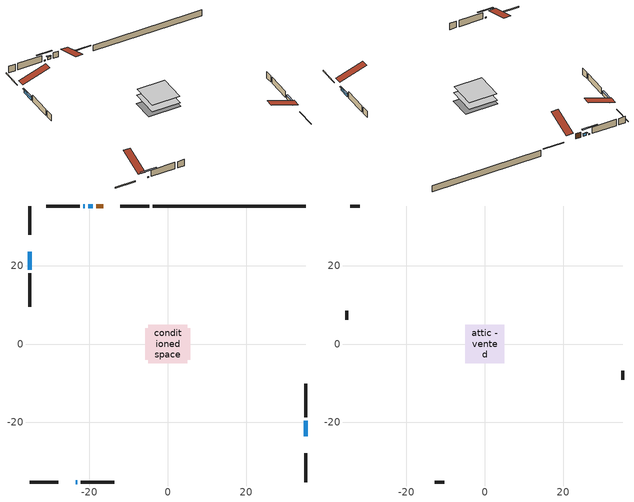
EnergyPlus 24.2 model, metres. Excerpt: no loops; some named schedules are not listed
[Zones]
conditioned space
 floor adiabatic (AdiabaticFloorConstruction): -4.97,-4.97 -4.97,4.97 4.97,4.97 4.97,-4.97 z0.61
 floor foundation (Slab1 construction): -5.79,-3.96 -5.79,3.96 5.79,3.96 5.79,-3.96 z-1.68
 wall outside (RimJoist1 construction): -4.76,35.18 -12.08,35.18 / -35.18,-35.18 -27.86,-35.18 / -35.18,35.18 -35.18,27.86 / 35.18,-35.18 35.18,-27.86 z0.61:0.91
 wall outside (AdiabaticWallConstruction 1): -16.48,35.18 -18.18,35.18 z0.61:2.64
 wall outside (AdiabaticWallConstruction): 35.18,-23.47 35.18,-19.55 z0.61:1.76; -19.11,35.18 -20.22,35.18 z0.61:1.58; -35.18,23.47 -35.18,18.91 z0.61:1.94; -21.14,35.18 -21.49,35.18 / -23.47,-35.18 -23.12,-35.18 z0.61:0.91
 wall outside (Wall1 construction): -22.42,35.18 -30.94,35.18 / -22.2,-35.18 -13.68,-35.18 / -35.18,17.99 -35.18,9.47 / 35.18,-18.62 35.18,-10.1 z0.61:3.05
 wall foundation (FoundationWall1 construction): -3.84,35.18,-1.68 -3.84,35.18,0.61 31.28,35.18,0.61 31.28,35.18,0.56 35.18,35.18,0.56 35.18,35.18,-1.68
 window (WindowConstruction): 35.18,-23.47 35.18,-19.55 z0.61:1.76
 window (WindowConstruction 1): -19.11,35.18 -20.22,35.18 z0.61:1.58
 window (WindowConstruction 2): -35.18,23.47 -35.18,18.91 z0.61:1.94
 window (WindowConstruction 3): -21.15,35.18 -21.49,35.18 z0.61:0.91
 window (WindowConstruction 4): -23.47,-35.18 -23.13,-35.18 z0.61:0.91
 door (Door): -16.48,35.18 -18.18,35.18 z0.61:2.64
 ceiling adiabatic (AdiabaticFloorConstruction): 4.97,-4.97 4.97,4.97 -4.97,4.97 -4.97,-4.97 z0.61
attic - vented
 floor to conditioned space (Floor1 construction Reversed): -4.95,-4.95 -4.95,4.95 4.95,4.95 4.95,-4.95 z3.05
 wall outside (Wall2 construction): -31.86,35.18 -34.25,35.18 / -12.75,-35.18 -10.36,-35.18 / -35.18,8.54 -35.18,6.15 / 35.18,-9.17 35.18,-6.78 z0.61:3.05
 roof outside (Roof1 construction): -15.55,35.18,3.05 -15.55,25.55,6.26 -13.01,25.55,6.26 -13.01,35.18,3.05; -24.4,-35.18,3.05 -24.4,-25.55,6.26 -26.94,-25.55,6.26 -26.94,-35.18,3.05; -35.18,24.4,3.05 -25.55,24.4,6.26 -25.55,26.94,6.26 -35.18,26.94,3.05; 35.18,-24.4,3.05 25.55,-24.4,6.26 25.55,-26.94,6.26 35.18,-26.94,3.05
shading: 35.18,-19.34 35.18,-23.67 35.59,-23.67 35.59,-19.34 z1.96; -20.42,35.18 -18.91,35.18 -18.91,35.59 -20.42,35.59 z1.78; -35.18,18.71 -35.18,23.67 -35.59,23.67 -35.59,18.71 z2.14; -24.13,35.18 -18.51,35.18 -18.51,35.59 -24.13,35.59 z3.55; -20.49,-35.18 -26.11,-35.18 -26.11,-35.59 -20.49,-35.59 z3.55
[Building]
Building 1: Terrain=Suburbs
[Site:Location]
Winnipeg Intl AP_MB: Latitude {deg}=49.91; Longitude {deg}=-97.24; Time Zone {hr}=-6; Elevation {m}=239; Keep Site Location Information=Yes
[Site:GroundTemperature:Shallow]
-2.46526, -5.11642, -5.32873, -4.07063, 0.979979, 6.00706, 10.3653, 13.1261, 13.3606, 11.1152, 6.8681, 1.99523
[Site:WaterMainsTemperature]
Calculation Method=Schedule; Temperature Schedule=mains temperature schedule
[Material] Roughness=Rough; Thermal Absorptance=0.9
Name | Thickness {m} | Conductivity {W/m-K} | Density {kg/m3} | Specific Heat {J/kg-K} | Solar Absorptance | Visible Absorptance
asphalt or fiberglass shingles | 0.00635 | 0.162714 | 1121.4 | 1465.45 | 0.84 | 0.84
ceiling loosefill ins | 0.169333 | 0.0480833 | 16.02 | 1046.75 | 0.7 | 0.7
ceiling stud and cavity | 0.1397 | 0.0912971 | 65.682 | 1177.47 | 0.7 | 0.7
concrete 4.0 in. | 0.1016 | 1.803125 | 2242.8 | 837.4 | 0.7 | 0.7
concrete 8.0 in. | 0.2032 | 1.803125 | 2242.8 | 837.4 | 0.7 | 0.7
door material | 0.04445 | 0.053851 | 512.64 | 1214.23 | 0.7 | 0.7
floor covering | 0.0127 | 0.0433444 | 54.468 | 1339.84 | 0.6 | 0.6
floor rigid ins; wall rigid ins | 0.512978 | 0.029427 | 32.04 | 1214.23 | 0.7 | 0.7
floor stud and cavity | 0.1397 | 1.75129 | 37.0049 | 1207.88 | 0.7 | 0.7
furniture material conditioned space 1 | 0.1524 | 0.115458 | 640.8 | 1214.23 | 0.6 | 0.6
gypsum board | 0.0127 | 0.160291 | 801 | 837.4 | 0.6 | 0.6
osb sheathing 0.5 in. | 0.0127 | 0.115458 | 512.64 | 1214.23 | 0.7 | 0.7
osb sheathing 0.75 in. | 0.01905 | 0.115458 | 512.64 | 1214.23 | 0.7 | 0.7
rim joist stud and cavity | 0.0508 | 0.648972 | 50.32683 | 1063.81 | 0.6 | 0.6
wall stud and cavity | 0.1397 | 0.0935595 | 139.0536 | 1170.24 | 0.7 | 0.7
wall stud and cavity 1 | 0.0889 | 6.9971 | 50.32683 | 1063.81 | 0.6 | 0.6
wall stud and cavity 2 | 0.0889 | 0.380278 | 52.3479 | 1209.89 | 0.7 | 0.7
wall stud and cavity 3 | 0.0889 | 0.391764 | 83.0341 | 1211.67 | 0.7 | 0.7
wood siding | 0.0254 | 0.102417 | 544.68 | 1172.36 | 0.4 | 0.4
wood siding 1 | 0.00254 | 0.102417 | 544.68 | 1172.36 | 0.4 | 0.4
wood siding 2; wood siding 3; wood siding 4 | 0.0254 | 0.102417 | 544.68 | 1172.36 | 0.7 | 0.7
[WindowMaterial:SimpleGlazingSystem]
Name | U-Factor {W/m2-K} | Solar Heat Gain Coefficient
WindowMaterial | 2.220098 | 0.6
WindowMaterial 1 | 2.26041 | 0.58
WindowMaterial 2 | 2.1883 | 0.61
WindowMaterial 3 | 2.67036 | 0.39
WindowMaterial 4 | 5.760331 | 0.53
[Construction]
AdiabaticFloorConstruction: floor stud and cavity, floor rigid ins, osb sheathing 0.75 in., floor covering
AdiabaticWallConstruction: wood siding 3, wall rigid ins, wall stud and cavity 2, gypsum board
AdiabaticWallConstruction 1: wood siding 4, wall rigid ins, wall stud and cavity 2, gypsum board
Door: door material
Floor1 construction Reversed: gypsum board, ceiling stud and cavity, ceiling loosefill ins
FoundationWall1 construction: concrete 8.0 in.
furniture construction conditioned space 1: furniture material conditioned space 1
PartitionWallConstruction: gypsum board, wall stud and cavity 3, gypsum board
RimJoist1 construction: wood siding 2, rim joist stud and cavity
Roof1 construction: asphalt or fiberglass shingles
Slab1 construction: concrete 4.0 in.
Wall1 construction: wood siding, osb sheathing 0.5 in., wall stud and cavity, gypsum board
Wall2 construction: wood siding 1, wall stud and cavity 1
WindowConstruction: WindowMaterial
WindowConstruction 1: WindowMaterial 1
WindowConstruction 2: WindowMaterial 2
WindowConstruction 3: WindowMaterial 3
WindowConstruction 4: WindowMaterial 4
[Zone] Multiplier=1; Part of Total Floor Area=Yes
Name | Volume {m3}
attic - vented | 50.9984
conditioned space | 476.3
[Space]
Name | Zone | Volume {m3}
attic - vented 1 | attic - vented | 50.9984
conditioned space 1 | conditioned space | 476.3
[ZoneInfiltration:EffectiveLeakageArea]
infil attic - vented 1: Zone or Space=attic - vented 1; Schedule=Always On Discrete; Effective Air Leakage Area {cm2}=3261; Stack Coefficient=0.000392867; Wind Coefficient=1.33919e-05
[ZoneMixing]
whole house fan mix: Zone or Space=attic - vented; Schedule=Always On Continuous; Design Flow Rate Calculation Method=Flow/Zone; Design Flow Rate {m3/s}=0; Source Zone or Space=conditioned space
[SurfaceProperty:ExposedFoundationPerimeter]
Slab1: Exposed Perimeter Calculation Method=TotalExposedPerimeter; Total Exposed Perimeter {m}=39.015
[InternalMass] Zone or ZoneList=conditioned space; Space or SpaceList=conditioned space 1
Name | Construction | Surface Area {m2}
furniture mass conditioned space 1 | furniture construction conditioned space 1 | 76.24
partition wall mass | PartitionWallConstruction | 190.6
[Lights]
interior lighting: Zone or ZoneList or Space or SpaceList=conditioned space 1; Schedule=interior lighting schedule; Design Level Calculation Method=LightingLevel; Lighting Level {W}=343.2; Return Air Fraction=0; Fraction Radiant=0.6; Fraction Visible=0.2; Fraction Replaceable=1
[People]
occupants: Zone or ZoneList or Space or SpaceList=conditioned space 1; Number of People Schedule=occupants schedule; Number of People Calculation Method=People; Number of People=3; Fraction Radiant=0.314171; Sensible Heat Fraction=0.56303; Activity Level Schedule=occupants activity schedule; Carbon Dioxide Generation Rate {m3/s-W}=0; Enable ASHRAE 55 Comfort Warnings=No; Mean Radiant Temperature Calculation Type=EnclosureAveraged
[ElectricEquipment] Zone or ZoneList or Space or SpaceList=conditioned space 1; Design Level Calculation Method=EquipmentLevel
Name | Schedule | Design Level {W} | Fraction Latent | Fraction Radiant | Fraction Lost
clothes dryer | clothes dryer schedule | 140.772 | 0.015 | 0.081 | 0.85
clothes washer | clothes washer schedule | 32.1985 | 0.03 | 0.162 | 0.7
cooking range | cooking range schedule | 215.147 | 0.08 | 0.432 | 0.2
dishwasher | dishwasher schedule | 66.8632 | 0.3 | 0.18 | 0.4
fridge | fridge schedule | 72.9452 | 0 | 0.6 | 0
mech vent house fan | mech vent house fan schedule | 0 | 0 | 0 | 1
mech vent house fan cfis | mech vent house fan cfis schedule | 0 | 0 | 0 | 0
misc plug loads | misc plug loads schedule | 494.7 | 0.045 | 0.513 | 0.1
whole house fan | Always On Discrete | 0 | 0 | 0 | 1
[OtherEquipment] Zone or ZoneList or Space or SpaceList=conditioned space 1; Design Level Calculation Method=EquipmentLevel
Name | Fuel Type | Schedule | Design Level {W} | Fraction Latent | Fraction Radiant | Fraction Lost
clothes dryer 1 | Electricity | clothes dryer schedule | 0 | 0.015 | 0.081 | 0.85
cooking range 1 | Electricity | cooking range schedule | 0 | 0.08 | 0.432 | 0.2
general water use latent | None | general water use schedule | 62.594 | 1 | 0 | 0
general water use sensible | None | general water use schedule | -61.6891 | 0 | 0.6 | 0
mech vent house fan latent load | None | Always On Discrete | 0 | 1 | 0 | 0
mech vent house fan sensible load | None | Always On Discrete | 0 | 0 | 0 | 0
water heater energy adjustment1 | NaturalGas | Always On Discrete | 0.01 | 0 | 0 | 1
[ZoneInfiltration:DesignFlowRate] Zone or ZoneList or Space or SpaceList=conditioned space 1; Schedule=Always On Discrete; Design Flow Rate Calculation Method=Flow/Zone; Design Flow Rate {m3/s}=0
infil flow; natural vent flow; whole house fan flow
[AvailabilityManager:Scheduled]
central ac and furnace airloop Availability Manager: Schedule=Always On Discrete
[Foundation:Kiva]
Foundation Kiva 1: Initial Indoor Air Temperature {C}=21; Wall Height Above Grade {m}=0.609996; Wall Depth Below Slab {m}=0.2032
[Foundation:Kiva:Settings]
Soil Conductivity {W/m-K}=0.849921; Soil Density {kg/m3}=1842.3; Soil Specific Heat {J/kg-K}=418.7; Ground Solar Absorptivity=0.9; Ground Thermal Absorptivity=0.9; Ground Surface Roughness {m}=0.03; Far-Field Width {m}=40; Deep-Ground Boundary Condition=ZeroFlux; Deep-Ground Depth {m}=40; Minimum Cell Dimension {m}=0.2; Maximum Cell Growth Coefficient=3; Simulation Timestep=Timestep
[Exterior:Lights]
exterior lighting: Schedule=exterior lighting schedule; Design Level {W}=75.6
[EnergyManagementSystem:GlobalVariable]
central_ac_and_furnace_airloop_Fan_RTF
infil_program_Qfan
infil_program_Qinf
natural_vent_program_Qnv
natural_vent_program_Qwhf
[EnergyManagementSystem:Sensor]
Name | Output:Variable or Output:Meter Index Key | Output:Variable or Output:Meter
airflow_gain | infil flow | Infiltration Sensible Heat Gain Energy
airflow_gain_1 | natural vent flow | Infiltration Sensible Heat Gain Energy
airflow_gain_2 | whole house fan flow | Infiltration Sensible Heat Gain Energy
airflow_loss | infil flow | Infiltration Sensible Heat Loss Energy
airflow_loss_1 | natural vent flow | Infiltration Sensible Heat Loss Energy
airflow_loss_2 | whole house fan flow | Infiltration Sensible Heat Loss Energy
clg_load_cond |  | Cooling:EnergyTransfer:Zone:CONDITIONED SPACE
clg_sp_s; clg_sp_s_1 | cooling setpoint | Schedule Value
clothes_dryer_exhaust_0_sch_s | clothes dryer exhaust 0 schedule | Schedule Value
cool_season | cooling season schedule | Schedule Value
htg_load_cond |  | Heating:EnergyTransfer:Zone:CONDITIONED SPACE
htg_sp_s; htg_sp_s_1 | heating setpoint | Schedule Value
ig_ee_conv | clothes dryer | Electric Equipment Convective Heating Energy
ig_ee_conv_2 | cooking range | Electric Equipment Convective Heating Energy
ig_ee_conv_4 | fridge | Electric Equipment Convective Heating Energy
ig_ee_conv_5 | misc plug loads | Electric Equipment Convective Heating Energy
ig_ee_conv_6 | whole house fan | Electric Equipment Convective Heating Energy
ig_ee_rad | clothes dryer | Electric Equipment Radiant Heating Energy
ig_ee_rad_2 | cooking range | Electric Equipment Radiant Heating Energy
ig_ee_rad_4 | fridge | Electric Equipment Radiant Heating Energy
ig_ee_rad_5 | misc plug loads | Electric Equipment Radiant Heating Energy
ig_ee_rad_6 | whole house fan | Electric Equipment Radiant Heating Energy
ig_lgt_conv | interior lighting | Lights Convective Heating Energy
ig_lgt_rad | interior lighting | Lights Radiant Heating Energy
ig_lgt_vis | interior lighting | Lights Visible Radiation Heating Energy
ig_oe_conv | clothes dryer 1 | Other Equipment Convective Heating Energy
ig_oe_conv_1 | cooking range 1 | Other Equipment Convective Heating Energy
ig_oe_conv_2 | general water use latent | Other Equipment Convective Heating Energy
ig_oe_conv_3 | general water use sensible | Other Equipment Convective Heating Energy
ig_oe_conv_4 | water heater energy adjustment1 | Other Equipment Convective Heating Energy
ig_oe_rad | clothes dryer 1 | Other Equipment Radiant Heating Energy
ig_oe_rad_1 | cooking range 1 | Other Equipment Radiant Heating Energy
ig_oe_rad_2 | general water use latent | Other Equipment Radiant Heating Energy
ig_oe_rad_3 | general water use sensible | Other Equipment Radiant Heating Energy
ig_oe_rad_4 | water heater energy adjustment1 | Other Equipment Radiant Heating Energy
ig_ppl_conv | occupants | People Convective Heating Energy
ig_ppl_rad | occupants | People Radiant Heating Energy
im_conv | furniture mass conditioned space 1 | Surface Inside Face Convection Heat Gain Energy
im_conv_1 | partition wall mass | Surface Inside Face Convection Heat Gain Energy
im_ig | furniture mass conditioned space 1 | Surface Inside Face Internal Gains Radiation Heat Gain Energy
im_ig_1 | partition wall mass | Surface Inside Face Internal Gains Radiation Heat Gain Energy
im_lgt | furniture mass conditioned space 1 | Surface Inside Face Lights Radiation Heat Gain Energy
im_lgt_1 | partition wall mass | Surface Inside Face Lights Radiation Heat Gain Energy
im_sol | furniture mass conditioned space 1 | Surface Inside Face Solar Radiation Heat Gain Energy
im_sol_1 | partition wall mass | Surface Inside Face Solar Radiation Heat Gain Energy
im_surf | furniture mass conditioned space 1 | Surface Inside Face Net Surface Thermal Radiation Heat Gain Energy
im_surf_1 | partition wall mass | Surface Inside Face Net Surface Thermal Radiation Heat Gain Energy
mv_conv | mech vent house fan | Electric Equipment Convective Heating Energy
mv_conv_1 | mech vent house fan cfis | Electric Equipment Convective Heating Energy
mv_conv_2 | mech vent house fan latent load | Other Equipment Convective Heating Energy
mv_conv_3 | mech vent house fan sensible load | Other Equipment Convective Heating Energy
mv_rad | mech vent house fan | Electric Equipment Radiant Heating Energy
mv_rad_1 | mech vent house fan cfis | Electric Equipment Radiant Heating Energy
mv_rad_2 | mech vent house fan latent load | Other Equipment Radiant Heating Energy
mv_rad_3 | mech vent house fan sensible load | Other Equipment Radiant Heating Energy
natural_vent_s | natural vent schedule | Schedule Value
out_pb_s |  | Site Outdoor Air Barometric Pressure
out_wt_s |  | Site Outdoor Air Humidity Ratio
site_vw_s |  | Site Wind Speed
ss_back_out | Window1 | Surface Window Shortwave from Zone Back Out Window Heat Transfer Rate
ss_back_out_1 | Window4 | Surface Window Shortwave from Zone Back Out Window Heat Transfer Rate
ss_back_out_2 | Window5 | Surface Window Shortwave from Zone Back Out Window Heat Transfer Rate
ss_back_out_3 | Window8 | Surface Window Shortwave from Zone Back Out Window Heat Transfer Rate
ss_back_out_4 | Window9 | Surface Window Shortwave from Zone Back Out Window Heat Transfer Rate
ss_conv | Door1 | Surface Inside Face Convection Heat Gain Energy
ss_conv_1 | Window1 | Surface Inside Face Convection Heat Gain Energy
ss_conv_2 | Window4 | Surface Inside Face Convection Heat Gain Energy
ss_conv_3 | Window5 | Surface Inside Face Convection Heat Gain Energy
ss_conv_4 | Window8 | Surface Inside Face Convection Heat Gain Energy
ss_conv_5 | Window9 | Surface Inside Face Convection Heat Gain Energy
ss_ig | Door1 | Surface Inside Face Internal Gains Radiation Heat Gain Energy
ss_ig_1 | Window1 | Surface Inside Face Internal Gains Radiation Heat Gain Energy
ss_ig_2 | Window4 | Surface Inside Face Internal Gains Radiation Heat Gain Energy
ss_ig_3 | Window5 | Surface Inside Face Internal Gains Radiation Heat Gain Energy
ss_ig_4 | Window8 | Surface Inside Face Internal Gains Radiation Heat Gain Energy
ss_ig_5 | Window9 | Surface Inside Face Internal Gains Radiation Heat Gain Energy
ss_lgt | Door1 | Surface Inside Face Lights Radiation Heat Gain Energy
ss_sol | Door1 | Surface Inside Face Solar Radiation Heat Gain Energy
ss_surf | Door1 | Surface Inside Face Net Surface Thermal Radiation Heat Gain Energy
ss_surf_1 | Window1 | Surface Inside Face Net Surface Thermal Radiation Heat Gain Energy
ss_surf_2 | Window4 | Surface Inside Face Net Surface Thermal Radiation Heat Gain Energy
ss_surf_3 | Window5 | Surface Inside Face Net Surface Thermal Radiation Heat Gain Energy
ss_surf_4 | Window8 | Surface Inside Face Net Surface Thermal Radiation Heat Gain Energy
ss_surf_5 | Window9 | Surface Inside Face Net Surface Thermal Radiation Heat Gain Energy
ss_trans_in | Window1 | Surface Window Transmitted Solar Radiation Rate
ss_trans_in_1 | Window4 | Surface Window Transmitted Solar Radiation Rate
ss_trans_in_2 | Window5 | Surface Window Transmitted Solar Radiation Rate
ss_trans_in_3 | Window8 | Surface Window Transmitted Solar Radiation Rate
ss_trans_in_4 | Window9 | Surface Window Transmitted Solar Radiation Rate
ss_trans_out | Window1 | Surface Inside Face Initial Transmitted Diffuse Transmitted Out Window Solar Radiation Rate
ss_trans_out_1 | Window4 | Surface Inside Face Initial Transmitted Diffuse Transmitted Out Window Solar Radiation Rate
ss_trans_out_2 | Window5 | Surface Inside Face Initial Transmitted Diffuse Transmitted Out Window Solar Radiation Rate
ss_trans_out_3 | Window8 | Surface Inside Face Initial Transmitted Diffuse Transmitted Out Window Solar Radiation Rate
ss_trans_out_4 | Window9 | Surface Inside Face Initial Transmitted Diffuse Transmitted Out Window Solar Radiation Rate
s_conv | Floor1 | Surface Inside Face Convection Heat Gain Energy
s_conv_1 | FoundationWall1 | Surface Inside Face Convection Heat Gain Energy
s_conv_10 | Wall1:180 | Surface Inside Face Convection Heat Gain Energy
s_conv_11 | Wall1:270 | Surface Inside Face Convection Heat Gain Energy
s_conv_12 | Wall1:90 | Surface Inside Face Convection Heat Gain Energy
s_conv_2 | inferred conditioned ceiling | Surface Inside Face Convection Heat Gain Energy
s_conv_3 | inferred conditioned floor | Surface Inside Face Convection Heat Gain Energy
s_conv_4 | RimJoist1:0 | Surface Inside Face Convection Heat Gain Energy
s_conv_5 | RimJoist1:180 | Surface Inside Face Convection Heat Gain Energy
s_conv_6 | RimJoist1:270 | Surface Inside Face Convection Heat Gain Energy
s_conv_7 | RimJoist1:90 | Surface Inside Face Convection Heat Gain Energy
s_conv_8 | Slab1 | Surface Inside Face Convection Heat Gain Energy
s_conv_9 | Wall1:0 | Surface Inside Face Convection Heat Gain Energy
s_ig | Floor1 | Surface Inside Face Internal Gains Radiation Heat Gain Energy
s_ig_1 | FoundationWall1 | Surface Inside Face Internal Gains Radiation Heat Gain Energy
s_ig_10 | Wall1:180 | Surface Inside Face Internal Gains Radiation Heat Gain Energy
s_ig_11 | Wall1:270 | Surface Inside Face Internal Gains Radiation Heat Gain Energy
s_ig_12 | Wall1:90 | Surface Inside Face Internal Gains Radiation Heat Gain Energy
s_ig_2 | inferred conditioned ceiling | Surface Inside Face Internal Gains Radiation Heat Gain Energy
s_ig_3 | inferred conditioned floor | Surface Inside Face Internal Gains Radiation Heat Gain Energy
s_ig_4 | RimJoist1:0 | Surface Inside Face Internal Gains Radiation Heat Gain Energy
s_ig_5 | RimJoist1:180 | Surface Inside Face Internal Gains Radiation Heat Gain Energy
s_ig_6 | RimJoist1:270 | Surface Inside Face Internal Gains Radiation Heat Gain Energy
s_ig_7 | RimJoist1:90 | Surface Inside Face Internal Gains Radiation Heat Gain Energy
s_ig_8 | Slab1 | Surface Inside Face Internal Gains Radiation Heat Gain Energy
s_ig_9 | Wall1:0 | Surface Inside Face Internal Gains Radiation Heat Gain Energy
s_lgt | Floor1 | Surface Inside Face Lights Radiation Heat Gain Energy
s_lgt_1 | FoundationWall1 | Surface Inside Face Lights Radiation Heat Gain Energy
s_lgt_10 | Wall1:180 | Surface Inside Face Lights Radiation Heat Gain Energy
s_lgt_11 | Wall1:270 | Surface Inside Face Lights Radiation Heat Gain Energy
s_lgt_12 | Wall1:90 | Surface Inside Face Lights Radiation Heat Gain Energy
s_lgt_2 | inferred conditioned ceiling | Surface Inside Face Lights Radiation Heat Gain Energy
s_lgt_3 | inferred conditioned floor | Surface Inside Face Lights Radiation Heat Gain Energy
s_lgt_4 | RimJoist1:0 | Surface Inside Face Lights Radiation Heat Gain Energy
s_lgt_5 | RimJoist1:180 | Surface Inside Face Lights Radiation Heat Gain Energy
s_lgt_6 | RimJoist1:270 | Surface Inside Face Lights Radiation Heat Gain Energy
s_lgt_7 | RimJoist1:90 | Surface Inside Face Lights Radiation Heat Gain Energy
s_lgt_8 | Slab1 | Surface Inside Face Lights Radiation Heat Gain Energy
s_lgt_9 | Wall1:0 | Surface Inside Face Lights Radiation Heat Gain Energy
s_sol | Floor1 | Surface Inside Face Solar Radiation Heat Gain Energy
s_sol_1 | FoundationWall1 | Surface Inside Face Solar Radiation Heat Gain Energy
s_sol_10 | Wall1:180 | Surface Inside Face Solar Radiation Heat Gain Energy
s_sol_11 | Wall1:270 | Surface Inside Face Solar Radiation Heat Gain Energy
s_sol_12 | Wall1:90 | Surface Inside Face Solar Radiation Heat Gain Energy
s_sol_2 | inferred conditioned ceiling | Surface Inside Face Solar Radiation Heat Gain Energy
s_sol_3 | inferred conditioned floor | Surface Inside Face Solar Radiation Heat Gain Energy
s_sol_4 | RimJoist1:0 | Surface Inside Face Solar Radiation Heat Gain Energy
s_sol_5 | RimJoist1:180 | Surface Inside Face Solar Radiation Heat Gain Energy
s_sol_6 | RimJoist1:270 | Surface Inside Face Solar Radiation Heat Gain Energy
s_sol_7 | RimJoist1:90 | Surface Inside Face Solar Radiation Heat Gain Energy
s_sol_8 | Slab1 | Surface Inside Face Solar Radiation Heat Gain Energy
s_sol_9 | Wall1:0 | Surface Inside Face Solar Radiation Heat Gain Energy
s_surf | Floor1 | Surface Inside Face Net Surface Thermal Radiation Heat Gain Energy
s_surf_1 | FoundationWall1 | Surface Inside Face Net Surface Thermal Radiation Heat Gain Energy
s_surf_10 | Wall1:180 | Surface Inside Face Net Surface Thermal Radiation Heat Gain Energy
s_surf_11 | Wall1:270 | Surface Inside Face Net Surface Thermal Radiation Heat Gain Energy
s_surf_12 | Wall1:90 | Surface Inside Face Net Surface Thermal Radiation Heat Gain Energy
s_surf_2 | inferred conditioned ceiling | Surface Inside Face Net Surface Thermal Radiation Heat Gain Energy
s_surf_3 | inferred conditioned floor | Surface Inside Face Net Surface Thermal Radiation Heat Gain Energy
s_surf_4 | RimJoist1:0 | Surface Inside Face Net Surface Thermal Radiation Heat Gain Energy
s_surf_5 | RimJoist1:180 | Surface Inside Face Net Surface Thermal Radiation Heat Gain Energy
s_surf_6 | RimJoist1:270 | Surface Inside Face Net Surface Thermal Radiation Heat Gain Energy
s_surf_7 | RimJoist1:90 | Surface Inside Face Net Surface Thermal Radiation Heat Gain Energy
s_surf_8 | Slab1 | Surface Inside Face Net Surface Thermal Radiation Heat Gain Energy
s_surf_9 | Wall1:0 | Surface Inside Face Net Surface Thermal Radiation Heat Gain Energy
[EnergyManagementSystem:Actuator]
Name | Actuated Component Unique | Actuated Component Type | Actuated Component Control Type
fridge_schedule_act | fridge schedule | Schedule:Constant | Schedule Value
infil_flow_act | infil flow | Zone Infiltration | Air Exchange Flow Rate
mech_vent_house_fan_cfis_act | mech vent house fan cfis | ElectricEquipment | Electricity Rate
mech_vent_house_fan_latent_load_act | mech vent house fan latent load | OtherEquipment | Power Level
mech_vent_house_fan_sensible_load_act | mech vent house fan sensible load | OtherEquipment | Power Level
natural_vent_flow_act | natural vent flow | Zone Infiltration | Air Exchange Flow Rate
water_heater_ec_adj_act | water heater energy adjustment1 | OtherEquipment | Power Level
whole_house_fan_act | whole house fan | ElectricEquipment | Electricity Rate
whole_house_fan_flow_act | whole house fan flow | Zone Infiltration | Air Exchange Flow Rate
whole_house_fan_mix_act | whole house fan mix | ZoneMixing | Air Exchange Flow Rate
[EnergyManagementSystem:Program]
central_ac_and_furnace_supply_fan_disaggregate_program: Set central_ac_and_furnace_supply_fan_clg = 0; If central_ac_and_furnace_clg_coil_s > 0; Set central_ac_and_furnace_supply_fan_clg = central_ac_and_furnace_supply_fan_s; EndIf
central_ac_and_furnace_supply_fan_disaggregate_program_1: Set central_ac_and_furnace_supply_fan_primary_htg = 0; If central_ac_and_furnace_htg_coil_s > 0; Set central_ac_and_furnace_supply_fan_primary_htg = central_ac_and_furnace_supply_fan_s_1; EndIf
